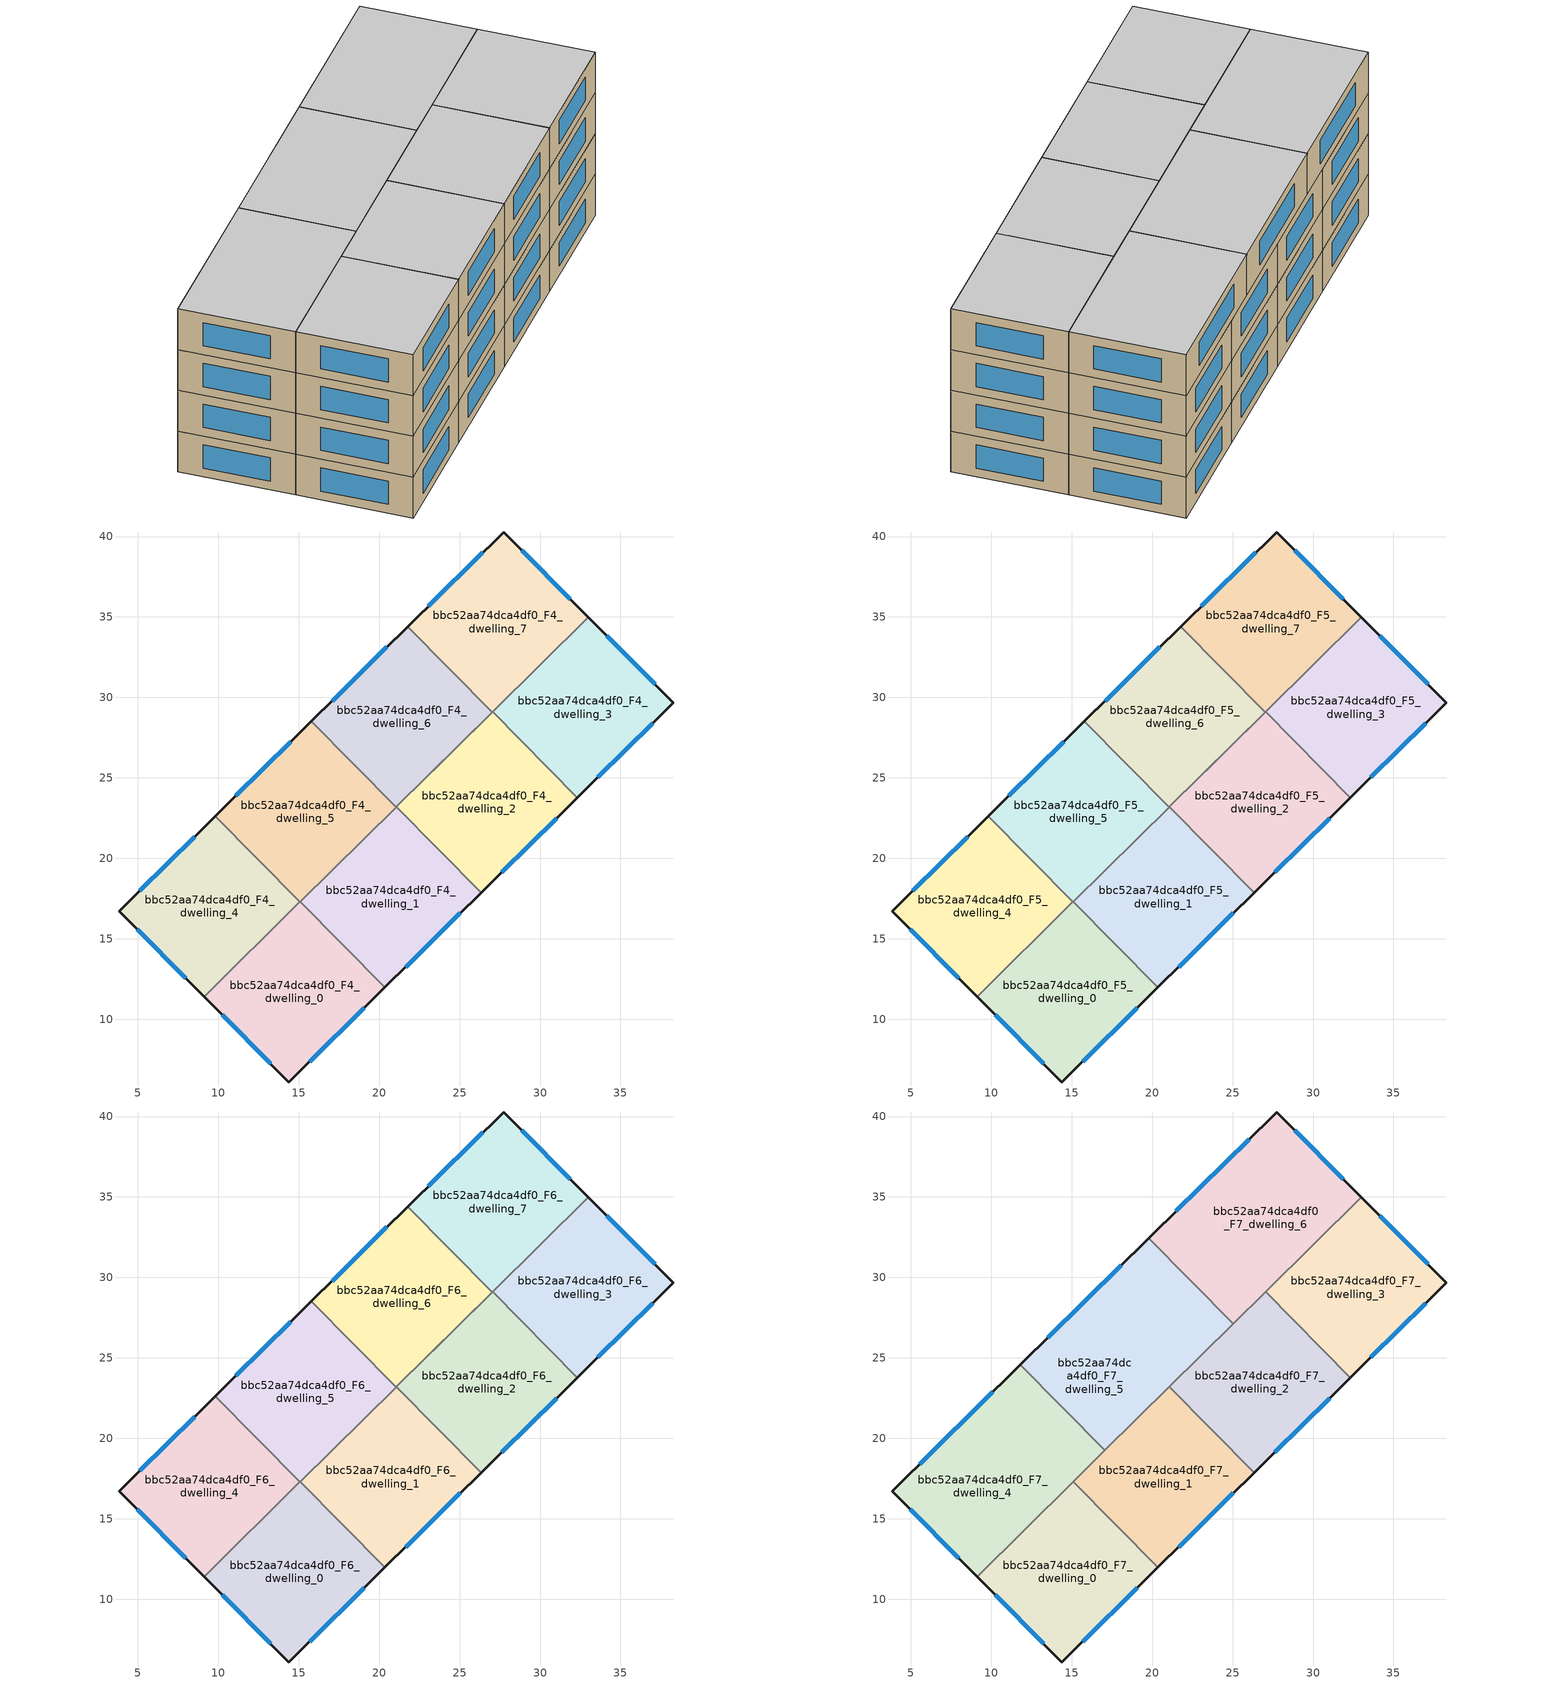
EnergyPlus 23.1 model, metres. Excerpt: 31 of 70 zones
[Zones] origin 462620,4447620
bbc52aa74dca4df0_F4_dwelling_0
 floor to bbc52aa74dca4df0_F3_dwelling_0 (EU_floor_Construction): 15.11,17.31 20.36,11.99 14.4,6.1 9.12,11.41 z12
 wall outside (EU_wall_Construction): 9.12,11.41 14.4,6.1 20.36,11.99 z12:15
 wall to bbc52aa74dca4df0_F4_dwelling_1 (EU_wall_Construction): 20.36,11.99 15.11,17.31 z12:15
 wall to bbc52aa74dca4df0_F4_dwelling_4 (EU_wall_Construction): 15.08,17.29 9.12,11.41 z12:15
 wall to bbc52aa74dca4df0_F4_dwelling_5 (EU_wall_Construction): 15.11,17.31 15.08,17.29 z12:15
 window (EU_Window_Construction): 15.68,7.36 19.09,10.73 / 10.26,10.27 13.27,7.24 z12.64:14.36
bbc52aa74dca4df0_F4_dwelling_1
 floor to bbc52aa74dca4df0_F3_dwelling_1 (EU_floor_Construction): 21.08,23.21 26.33,17.88 20.36,11.99 15.11,17.31 z12
 wall outside (EU_wall_Construction): 20.36,11.99 26.33,17.88 z12:15
 wall to bbc52aa74dca4df0_F4_dwelling_2 (EU_wall_Construction): 26.33,17.88 21.08,23.21 z12:15
 wall to bbc52aa74dca4df0_F4_dwelling_5 (EU_wall_Construction): 21.05,23.18 15.11,17.31 z12:15
 wall to bbc52aa74dca4df0_F4_dwelling_6 (EU_wall_Construction): 21.08,23.21 21.05,23.18 z12:15
 window (EU_Window_Construction): 21.64,13.25 25.06,16.61 z12.64:14.36
bbc52aa74dca4df0_F4_dwelling_2
 floor to bbc52aa74dca4df0_F3_dwelling_2 (EU_floor_Construction): 27.05,29.1 32.31,23.77 26.33,17.88 21.08,23.21 z12
 wall outside (EU_wall_Construction): 26.33,17.88 32.31,23.77 z12:15
 wall to bbc52aa74dca4df0_F4_dwelling_3 (EU_wall_Construction): 32.31,23.77 27.05,29.1 z12:15
 wall to bbc52aa74dca4df0_F4_dwelling_6 (EU_wall_Construction): 27.03,29.07 21.08,23.21 z12:15
 wall to bbc52aa74dca4df0_F4_dwelling_7 (EU_wall_Construction): 27.05,29.1 27.03,29.07 z12:15
 window (EU_Window_Construction): 27.61,19.14 31.03,22.51 z12.64:14.36
bbc52aa74dca4df0_F4_dwelling_3
 floor to bbc52aa74dca4df0_F3_dwelling_3 (EU_floor_Construction): 33.01,34.98 38.29,29.67 32.31,23.77 27.05,29.1 z12
 wall outside (EU_wall_Construction): 32.31,23.77 38.29,29.67 33.01,34.98 z12:15
 wall to bbc52aa74dca4df0_F4_dwelling_7 (EU_wall_Construction): 33.01,34.98 27.05,29.1 z12:15
 window (EU_Window_Construction): 37.16,30.81 34.14,33.84 / 33.59,25.03 37.01,28.41 z12.64:14.36
bbc52aa74dca4df0_F4_dwelling_4
 floor to bbc52aa74dca4df0_F3_dwelling_4 (EU_floor_Construction): 9.83,22.62 15.08,17.29 9.12,11.41 3.84,16.72 z12
 wall outside (EU_wall_Construction): 9.83,22.62 3.84,16.72 9.12,11.41 z12:15
 wall to bbc52aa74dca4df0_F4_dwelling_5 (EU_wall_Construction): 15.08,17.29 9.83,22.62 z12:15
 window (EU_Window_Construction): 4.98,15.58 7.99,12.55 / 8.54,21.36 5.13,17.99 z12.64:14.36
bbc52aa74dca4df0_F4_dwelling_5
 floor to bbc52aa74dca4df0_F3_dwelling_5 (EU_floor_Construction): 15.8,28.51 21.05,23.18 15.08,17.29 9.83,22.62 z12
 wall outside (EU_wall_Construction): 15.8,28.51 9.83,22.62 z12:15
 wall to bbc52aa74dca4df0_F4_dwelling_6 (EU_wall_Construction): 21.05,23.18 15.8,28.51 z12:15
 window (EU_Window_Construction): 14.52,27.25 11.1,23.88 z12.64:14.36
bbc52aa74dca4df0_F4_dwelling_6
 floor to bbc52aa74dca4df0_F3_dwelling_6 (EU_floor_Construction): 21.77,34.4 27.03,29.07 21.05,23.18 15.8,28.51 z12
 wall outside (EU_wall_Construction): 21.77,34.4 15.8,28.51 z12:15
 wall to bbc52aa74dca4df0_F4_dwelling_7 (EU_wall_Construction): 27.03,29.07 21.77,34.4 z12:15
 window (EU_Window_Construction): 20.49,33.14 17.08,29.77 z12.64:14.36
bbc52aa74dca4df0_F4_dwelling_7
 floor to bbc52aa74dca4df0_F3_dwelling_7 (EU_floor_Construction): 27.73,40.28 33.01,34.98 27.03,29.07 21.77,34.4 z12
 wall outside (EU_wall_Construction): 33.01,34.98 27.73,40.28 21.77,34.4 z12:15
 wall adiabatic (EU_wall_Construction): 22.07,24.18 27.02,29.07 / 22.07,24.18 27.03,29.07 z12:15
 window (EU_Window_Construction): 26.46,39.02 23.05,35.66 / 31.88,36.11 28.86,39.14 z12.64:14.36
bbc52aa74dca4df0_F5_dwelling_0
 floor to bbc52aa74dca4df0_F4_dwelling_0 (EU_floor_Construction): 15.11,17.31 20.36,11.99 14.4,6.1 9.12,11.41 z15
 wall outside (EU_wall_Construction): 9.12,11.41 14.4,6.1 20.36,11.99 z15:18
 wall to bbc52aa74dca4df0_F5_dwelling_1 (EU_wall_Construction): 20.36,11.99 15.11,17.31 z15:18
 wall to bbc52aa74dca4df0_F5_dwelling_4 (EU_wall_Construction): 15.08,17.29 9.12,11.41 z15:18
 wall to bbc52aa74dca4df0_F5_dwelling_5 (EU_wall_Construction): 15.11,17.31 15.08,17.29 z15:18
 window (EU_Window_Construction): 15.68,7.36 19.09,10.73 / 10.26,10.27 13.27,7.24 z15.64:17.36
bbc52aa74dca4df0_F5_dwelling_1
 floor to bbc52aa74dca4df0_F4_dwelling_1 (EU_floor_Construction): 21.08,23.21 26.33,17.88 20.36,11.99 15.11,17.31 z15
 wall outside (EU_wall_Construction): 20.36,11.99 26.33,17.88 z15:18
 wall to bbc52aa74dca4df0_F5_dwelling_2 (EU_wall_Construction): 26.33,17.88 21.08,23.21 z15:18
 wall to bbc52aa74dca4df0_F5_dwelling_5 (EU_wall_Construction): 21.05,23.18 15.11,17.31 z15:18
 wall to bbc52aa74dca4df0_F5_dwelling_6 (EU_wall_Construction): 21.08,23.21 21.05,23.18 z15:18
 window (EU_Window_Construction): 21.64,13.25 25.06,16.61 z15.64:17.36
bbc52aa74dca4df0_F5_dwelling_2
 floor to bbc52aa74dca4df0_F4_dwelling_2 (EU_floor_Construction): 27.05,29.1 32.31,23.77 26.33,17.88 21.08,23.21 z15
 wall outside (EU_wall_Construction): 26.33,17.88 32.31,23.77 z15:18
 wall to bbc52aa74dca4df0_F5_dwelling_3 (EU_wall_Construction): 32.31,23.77 27.05,29.1 z15:18
 wall to bbc52aa74dca4df0_F5_dwelling_6 (EU_wall_Construction): 27.03,29.07 21.08,23.21 z15:18
 wall to bbc52aa74dca4df0_F5_dwelling_7 (EU_wall_Construction): 27.05,29.1 27.03,29.07 z15:18
 window (EU_Window_Construction): 27.61,19.14 31.03,22.51 z15.64:17.36
bbc52aa74dca4df0_F5_dwelling_3
 floor to bbc52aa74dca4df0_F4_dwelling_3 (EU_floor_Construction): 33.01,34.98 38.29,29.67 32.31,23.77 27.05,29.1 z15
 wall outside (EU_wall_Construction): 32.31,23.77 38.29,29.67 33.01,34.98 z15:18
 wall to bbc52aa74dca4df0_F5_dwelling_7 (EU_wall_Construction): 33.01,34.98 27.05,29.1 z15:18
 window (EU_Window_Construction): 37.16,30.81 34.14,33.84 / 33.59,25.03 37.01,28.41 z15.64:17.36
bbc52aa74dca4df0_F5_dwelling_4
 floor to bbc52aa74dca4df0_F4_dwelling_4 (EU_floor_Construction): 9.83,22.62 15.08,17.29 9.12,11.41 3.84,16.72 z15
 wall outside (EU_wall_Construction): 9.83,22.62 3.84,16.72 9.12,11.41 z15:18
 wall to bbc52aa74dca4df0_F5_dwelling_5 (EU_wall_Construction): 15.08,17.29 9.83,22.62 z15:18
 window (EU_Window_Construction): 4.98,15.58 7.99,12.55 / 8.54,21.36 5.13,17.99 z15.64:17.36
bbc52aa74dca4df0_F5_dwelling_5
 floor to bbc52aa74dca4df0_F4_dwelling_5 (EU_floor_Construction): 15.8,28.51 21.05,23.18 15.08,17.29 9.83,22.62 z15
 wall outside (EU_wall_Construction): 15.8,28.51 9.83,22.62 z15:18
 wall to bbc52aa74dca4df0_F5_dwelling_6 (EU_wall_Construction): 21.05,23.18 15.8,28.51 z15:18
 window (EU_Window_Construction): 14.52,27.25 11.1,23.88 z15.64:17.36
bbc52aa74dca4df0_F5_dwelling_6
 floor to bbc52aa74dca4df0_F4_dwelling_6 (EU_floor_Construction): 21.77,34.4 27.03,29.07 21.05,23.18 15.8,28.51 z15
 wall outside (EU_wall_Construction): 21.77,34.4 15.8,28.51 z15:18
 wall to bbc52aa74dca4df0_F5_dwelling_7 (EU_wall_Construction): 27.03,29.07 21.77,34.4 z15:18
 window (EU_Window_Construction): 20.49,33.14 17.08,29.77 z15.64:17.36
bbc52aa74dca4df0_F5_dwelling_7
 floor to bbc52aa74dca4df0_F4_dwelling_7 (EU_floor_Construction): 27.73,40.28 33.01,34.98 27.03,29.07 21.77,34.4 z15
 wall outside (EU_wall_Construction): 33.01,34.98 27.73,40.28 21.77,34.4 z15:18
 wall adiabatic (EU_wall_Construction): 22.07,24.18 27.02,29.07 / 22.07,24.18 27.03,29.07 z15:18
 window (EU_Window_Construction): 26.46,39.02 23.05,35.66 / 31.88,36.11 28.86,39.14 z15.64:17.36
bbc52aa74dca4df0_F6_dwelling_0
 floor to bbc52aa74dca4df0_F5_dwelling_0 (EU_floor_Construction): 15.11,17.31 20.36,11.99 14.4,6.1 9.12,11.41 z18
 wall outside (EU_wall_Construction): 9.12,11.41 14.4,6.1 20.36,11.99 z18:21
 wall to bbc52aa74dca4df0_F6_dwelling_1 (EU_wall_Construction): 20.36,11.99 15.11,17.31 z18:21
 wall to bbc52aa74dca4df0_F6_dwelling_4 (EU_wall_Construction): 15.08,17.29 9.12,11.41 z18:21
 wall to bbc52aa74dca4df0_F6_dwelling_5 (EU_wall_Construction): 15.11,17.31 15.08,17.29 z18:21
 window (EU_Window_Construction): 15.68,7.36 19.09,10.73 / 10.26,10.27 13.27,7.24 z18.64:20.36
bbc52aa74dca4df0_F6_dwelling_1
 floor to bbc52aa74dca4df0_F5_dwelling_1 (EU_floor_Construction): 21.08,23.21 26.33,17.88 20.36,11.99 15.11,17.31 z18
 wall outside (EU_wall_Construction): 20.36,11.99 26.33,17.88 z18:21
 wall to bbc52aa74dca4df0_F6_dwelling_2 (EU_wall_Construction): 26.33,17.88 21.08,23.21 z18:21
 wall to bbc52aa74dca4df0_F6_dwelling_5 (EU_wall_Construction): 21.05,23.18 15.11,17.31 z18:21
 wall to bbc52aa74dca4df0_F6_dwelling_6 (EU_wall_Construction): 21.08,23.21 21.05,23.18 z18:21
 window (EU_Window_Construction): 21.64,13.25 25.06,16.61 z18.64:20.36
bbc52aa74dca4df0_F6_dwelling_2
 floor to bbc52aa74dca4df0_F5_dwelling_2 (EU_floor_Construction): 27.05,29.1 32.31,23.77 26.33,17.88 21.08,23.21 z18
 wall outside (EU_wall_Construction): 26.33,17.88 32.31,23.77 z18:21
 wall to bbc52aa74dca4df0_F6_dwelling_3 (EU_wall_Construction): 32.31,23.77 27.05,29.1 z18:21
 wall to bbc52aa74dca4df0_F6_dwelling_6 (EU_wall_Construction): 27.03,29.07 21.08,23.21 z18:21
 wall to bbc52aa74dca4df0_F6_dwelling_7 (EU_wall_Construction): 27.05,29.1 27.03,29.07 z18:21
 window (EU_Window_Construction): 27.61,19.14 31.03,22.51 z18.64:20.36
bbc52aa74dca4df0_F6_dwelling_3
 floor to bbc52aa74dca4df0_F5_dwelling_3 (EU_floor_Construction): 33.01,34.98 38.29,29.67 32.31,23.77 27.05,29.1 z18
 wall outside (EU_wall_Construction): 32.31,23.77 38.29,29.67 33.01,34.98 z18:21
 wall to bbc52aa74dca4df0_F6_dwelling_7 (EU_wall_Construction): 33.01,34.98 27.05,29.1 z18:21
 window (EU_Window_Construction): 37.16,30.81 34.14,33.84 / 33.59,25.03 37.01,28.41 z18.64:20.36
bbc52aa74dca4df0_F6_dwelling_4
 floor to bbc52aa74dca4df0_F5_dwelling_4 (EU_floor_Construction): 9.83,22.62 15.08,17.29 9.12,11.41 3.84,16.72 z18
 wall outside (EU_wall_Construction): 9.83,22.62 3.84,16.72 9.12,11.41 z18:21
 wall to bbc52aa74dca4df0_F6_dwelling_5 (EU_wall_Construction): 15.08,17.29 9.83,22.62 z18:21
 window (EU_Window_Construction): 4.98,15.58 7.99,12.55 / 8.54,21.36 5.13,17.99 z18.64:20.36
bbc52aa74dca4df0_F6_dwelling_5
 floor to bbc52aa74dca4df0_F5_dwelling_5 (EU_floor_Construction): 15.8,28.51 21.05,23.18 15.08,17.29 9.83,22.62 z18
 wall outside (EU_wall_Construction): 15.8,28.51 9.83,22.62 z18:21
 wall to bbc52aa74dca4df0_F6_dwelling_6 (EU_wall_Construction): 21.05,23.18 15.8,28.51 z18:21
 window (EU_Window_Construction): 14.52,27.25 11.1,23.88 z18.64:20.36
bbc52aa74dca4df0_F6_dwelling_6
 floor to bbc52aa74dca4df0_F5_dwelling_6 (EU_floor_Construction): 21.77,34.4 27.03,29.07 21.05,23.18 15.8,28.51 z18
 wall outside (EU_wall_Construction): 21.77,34.4 15.8,28.51 z18:21
 wall to bbc52aa74dca4df0_F6_dwelling_7 (EU_wall_Construction): 27.03,29.07 21.77,34.4 z18:21
 window (EU_Window_Construction): 20.49,33.14 17.08,29.77 z18.64:20.36
bbc52aa74dca4df0_F6_dwelling_7
 floor to bbc52aa74dca4df0_F5_dwelling_7 (EU_floor_Construction): 27.73,40.28 33.01,34.98 27.03,29.07 21.77,34.4 z18
 wall outside (EU_wall_Construction): 33.01,34.98 27.73,40.28 21.77,34.4 z18:21
 wall adiabatic (EU_wall_Construction): 22.07,24.18 27.02,29.07 / 22.07,24.18 27.03,29.07 z18:21
 window (EU_Window_Construction): 26.46,39.02 23.05,35.66 / 31.88,36.11 28.86,39.14 z18.64:20.36
bbc52aa74dca4df0_F7_dwelling_0
 floor to bbc52aa74dca4df0_F6_dwelling_0 (EU_floor_Construction): 15.11,17.31 20.36,11.99 14.4,6.1 9.12,11.41 z21
 wall outside (EU_wall_Construction): 9.12,11.41 14.4,6.1 20.36,11.99 z21:24
 wall to bbc52aa74dca4df0_F7_dwelling_1 (EU_wall_Construction): 20.36,11.99 15.11,17.31 z21:24
 wall to bbc52aa74dca4df0_F7_dwelling_4 (EU_wall_Construction): 15.11,17.31 9.12,11.41 z21:24
 window (EU_Window_Construction): 15.68,7.36 19.09,10.73 / 10.26,10.27 13.27,7.24 z21.64:23.36
 ceiling to bbc52aa74dca4df0_F8_dwelling_0 (EU_floor_Construction): 20.36,11.99 15.11,17.31 9.12,11.41 14.4,6.1 z24
bbc52aa74dca4df0_F7_dwelling_1
 floor to bbc52aa74dca4df0_F6_dwelling_1 (EU_floor_Construction): 21.08,23.21 26.33,17.88 20.36,11.99 15.11,17.31 z21
 wall outside (EU_wall_Construction): 20.36,11.99 26.33,17.88 z21:24
 wall to bbc52aa74dca4df0_F7_dwelling_2 (EU_wall_Construction): 26.33,17.88 21.08,23.21 z21:24
 wall to bbc52aa74dca4df0_F7_dwelling_5 (EU_wall_Construction): 21.08,23.21 17.07,19.25 z21:24
 wall to bbc52aa74dca4df0_F7_dwelling_4 (EU_wall_Construction): 17.07,19.25 15.11,17.31 z21:24
 window (EU_Window_Construction): 21.64,13.25 25.06,16.61 z21.64:23.36
 ceiling to bbc52aa74dca4df0_F8_dwelling_1 (EU_floor_Construction): 26.33,17.88 21.08,23.21 15.11,17.31 20.36,11.99 z24
bbc52aa74dca4df0_F7_dwelling_2
 floor to bbc52aa74dca4df0_F6_dwelling_2 (EU_floor_Construction): 27.05,29.1 32.31,23.77 26.33,17.88 21.08,23.21 z21
 wall outside (EU_wall_Construction): 26.33,17.88 32.31,23.77 z21:24
 wall to bbc52aa74dca4df0_F7_dwelling_3 (EU_wall_Construction): 32.31,23.77 27.05,29.1 z21:24
 wall to bbc52aa74dca4df0_F7_dwelling_6 (EU_wall_Construction): 27.05,29.1 25.03,27.11 z21:24
 wall to bbc52aa74dca4df0_F7_dwelling_5 (EU_wall_Construction): 25.03,27.11 21.08,23.2 z21:24
 window (EU_Window_Construction): 27.61,19.14 31.03,22.51 z21.64:23.36
 ceiling to bbc52aa74dca4df0_F8_dwelling_2 (EU_floor_Construction): 32.31,23.77 27.05,29.1 21.08,23.21 26.33,17.88 z24
bbc52aa74dca4df0_F7_dwelling_3
 floor to bbc52aa74dca4df0_F6_dwelling_3 (EU_floor_Construction): 33.01,34.98 38.29,29.67 32.31,23.77 27.05,29.1 z21
 wall outside (EU_wall_Construction): 32.31,23.77 38.29,29.67 33.01,34.98 z21:24
 wall to bbc52aa74dca4df0_F7_dwelling_6 (EU_wall_Construction): 33.01,34.98 27.05,29.1 z21:24
 window (EU_Window_Construction): 37.16,30.81 34.14,33.84 / 33.59,25.03 37.01,28.41 z21.64:23.36
 ceiling to bbc52aa74dca4df0_F8_dwelling_3 (EU_floor_Construction): 38.29,29.67 33.01,34.98 27.05,29.1 32.31,23.77 z24
bbc52aa74dca4df0_F7_dwelling_4
 floor to bbc52aa74dca4df0_F6_dwelling_4 (EU_floor_Construction): 9.83,22.62 15.08,17.29 9.12,11.41 3.84,16.72 z21
 floor to bbc52aa74dca4df0_F6_dwelling_5 (EU_floor_Construction): 11.82,24.58 17.07,19.25 15.08,17.29 9.83,22.62 z21
 wall outside (EU_wall_Construction): 11.82,24.58 3.84,16.72 9.12,11.41 z21:24
 wall to bbc52aa74dca4df0_F7_dwelling_5 (EU_wall_Construction): 17.07,19.25 11.82,24.58 z21:24
 window (EU_Window_Construction): 4.98,15.58 7.99,12.55 / 10.11,22.9 5.55,18.41 z21.64:23.36
 ceiling to bbc52aa74dca4df0_F8_dwelling_4 (EU_floor_Construction): 17.07,19.25 11.82,24.58 3.84,16.72 9.12,11.41 z24
bbc52aa74dca4df0_F7_dwelling_5
 floor to bbc52aa74dca4df0_F6_dwelling_5 (EU_floor_Construction): 15.8,28.51 21.05,23.18 17.07,19.25 11.82,24.58 z21
 floor to bbc52aa74dca4df0_F6_dwelling_6 (EU_floor_Construction): 19.78,32.43 25.03,27.11 21.05,23.18 15.8,28.51 z21
 wall outside (EU_wall_Construction): 19.78,32.43 11.82,24.58 z21:24
 wall to bbc52aa74dca4df0_F7_dwelling_6 (EU_wall_Construction): 25.03,27.11 19.78,32.43 z21:24
 window (EU_Window_Construction): 18.07,30.75 13.52,26.26 z21.64:23.36
 ceiling to bbc52aa74dca4df0_F8_dwelling_5 (EU_floor_Construction): 25.03,27.11 19.78,32.43 11.82,24.58 17.07,19.25 z24
bbc52aa74dca4df0_F7_dwelling_6
 floor to bbc52aa74dca4df0_F6_dwelling_6 (EU_floor_Construction): 21.77,34.4 27.03,29.07 25.03,27.11 19.78,32.43 z21
 floor to bbc52aa74dca4df0_F6_dwelling_7 (EU_floor_Construction): 27.73,40.28 33.01,34.98 25.03,27.11 27.03,29.07 21.77,34.4 z21
 wall outside (EU_wall_Construction): 33.01,34.98 27.73,40.28 19.78,32.43 z21:24
 window (EU_Window_Construction): 31.88,36.11 28.86,39.14 / 26.03,38.6 21.48,34.12 z21.64:23.36
 ceiling to bbc52aa74dca4df0_F8_dwelling_6 (EU_floor_Construction): 33.01,34.98 27.73,40.28 19.78,32.43 25.03,27.11 z24
[Building]
EU S2 Campaign: North Axis=0; Terrain=City; Solar Distribution=FullExterior
[Site:Location]
Yerevan-Zvartnots.Intl.AP: Latitude=40.15; Longitude=44.383; Time Zone=4; Elevation=854
[SizingPeriod:WeatherFileDays]
AnnualSizingPeriod: Begin Month=1; Begin Day of Month=1; End Month=12; End Day of Month=31; Day of Week for Start Day=Monday; Use Weather File Daylight Saving Period=No; Use Weather File Rain and Snow Indicators=No
[MATERIAL]
EU_InternalMass_Material: Roughness=MediumRough; Thickness=0.1; Conductivity=1; Density=1800; Specific Heat=900; Thermal Absorptance=0.9; Solar Absorptance=0.7; Visible Absorptance=0.7
[MATERIAL:NOMASS] Roughness=MediumRough; Thermal Absorptance=0.9; Solar Absorptance=0.7; Visible Absorptance=0.7
Name | Thermal Resistance
EU_wall_NoMass | 1.05043
EU_floor_NoMass | 0.478065
[WINDOWMATERIAL:SIMPLEGLAZINGSYSTEM]
EU_Window_SimpleGlazing: UFactor=2.5566; Solar Heat Gain Coefficient=0.75; Visible Transmittance=0.75
[CONSTRUCTION]
EU_wall_Construction: EU_wall_NoMass
EU_floor_Construction: EU_floor_NoMass
EU_Window_Construction: EU_Window_SimpleGlazing
EU_InternalMass_Construction: EU_InternalMass_Material
[ZONE] Type=1; Multiplier=1; Ceiling Height=autocalculate; Floor Area=autocalculate; Part of Total Floor Area=Yes
Name | Volume
bbc52aa74dca4df0_F4_dwelling_0; bbc52aa74dca4df0_F5_dwelling_0; bbc52aa74dca4df0_F6_dwelling_0; bbc52aa74dca4df0_F7_dwelling_0 | 188.36
bbc52aa74dca4df0_F4_dwelling_1; bbc52aa74dca4df0_F5_dwelling_1; bbc52aa74dca4df0_F6_dwelling_1; bbc52aa74dca4df0_F7_dwelling_1 | 188.362
bbc52aa74dca4df0_F4_dwelling_2; bbc52aa74dca4df0_F5_dwelling_2; bbc52aa74dca4df0_F6_dwelling_2; bbc52aa74dca4df0_F7_dwelling_2 | 188.345
bbc52aa74dca4df0_F4_dwelling_3; bbc52aa74dca4df0_F5_dwelling_3; bbc52aa74dca4df0_F6_dwelling_3; bbc52aa74dca4df0_F7_dwelling_3; bbc52aa74dca4df0_F4_dwelling_6; bbc52aa74dca4df0_F5_dwelling_6; bbc52aa74dca4df0_F6_dwelling_6 | 188.342
bbc52aa74dca4df0_F4_dwelling_4; bbc52aa74dca4df0_F5_dwelling_4; bbc52aa74dca4df0_F6_dwelling_4 | 188.337
bbc52aa74dca4df0_F7_dwelling_4 | 251.126
bbc52aa74dca4df0_F4_dwelling_5; bbc52aa74dca4df0_F5_dwelling_5; bbc52aa74dca4df0_F6_dwelling_5 | 188.333
bbc52aa74dca4df0_F7_dwelling_5 | 251.13
bbc52aa74dca4df0_F7_dwelling_6 | 251.146
bbc52aa74dca4df0_F4_dwelling_7; bbc52aa74dca4df0_F5_dwelling_7; bbc52aa74dca4df0_F6_dwelling_7 | 188.347
[INTERNALMASS] Construction=EU_InternalMass_Construction
Name | Zone or ZoneList | Surface Area
bbc52aa74dca4df0_F4_dwelling_0_EU_InternalMass | bbc52aa74dca4df0_F4_dwelling_0 | 62.7867
bbc52aa74dca4df0_F4_dwelling_1_EU_InternalMass | bbc52aa74dca4df0_F4_dwelling_1 | 62.7874
bbc52aa74dca4df0_F4_dwelling_2_EU_InternalMass | bbc52aa74dca4df0_F4_dwelling_2 | 62.7816
bbc52aa74dca4df0_F4_dwelling_3_EU_InternalMass | bbc52aa74dca4df0_F4_dwelling_3 | 62.7806
bbc52aa74dca4df0_F4_dwelling_4_EU_InternalMass | bbc52aa74dca4df0_F4_dwelling_4 | 62.779
bbc52aa74dca4df0_F4_dwelling_5_EU_InternalMass | bbc52aa74dca4df0_F4_dwelling_5 | 62.7776
bbc52aa74dca4df0_F4_dwelling_6_EU_InternalMass | bbc52aa74dca4df0_F4_dwelling_6 | 62.7809
bbc52aa74dca4df0_F4_dwelling_7_EU_InternalMass | bbc52aa74dca4df0_F4_dwelling_7 | 62.7878
bbc52aa74dca4df0_F5_dwelling_0_EU_InternalMass | bbc52aa74dca4df0_F5_dwelling_0 | 62.7867
bbc52aa74dca4df0_F5_dwelling_1_EU_InternalMass | bbc52aa74dca4df0_F5_dwelling_1 | 62.7874
bbc52aa74dca4df0_F5_dwelling_2_EU_InternalMass | bbc52aa74dca4df0_F5_dwelling_2 | 62.7816
bbc52aa74dca4df0_F5_dwelling_3_EU_InternalMass | bbc52aa74dca4df0_F5_dwelling_3 | 62.7806
bbc52aa74dca4df0_F5_dwelling_4_EU_InternalMass | bbc52aa74dca4df0_F5_dwelling_4 | 62.779
bbc52aa74dca4df0_F5_dwelling_5_EU_InternalMass | bbc52aa74dca4df0_F5_dwelling_5 | 62.7776
bbc52aa74dca4df0_F5_dwelling_6_EU_InternalMass | bbc52aa74dca4df0_F5_dwelling_6 | 62.7809
bbc52aa74dca4df0_F5_dwelling_7_EU_InternalMass | bbc52aa74dca4df0_F5_dwelling_7 | 62.7878
bbc52aa74dca4df0_F6_dwelling_0_EU_InternalMass | bbc52aa74dca4df0_F6_dwelling_0 | 62.7867
bbc52aa74dca4df0_F6_dwelling_1_EU_InternalMass | bbc52aa74dca4df0_F6_dwelling_1 | 62.7874
bbc52aa74dca4df0_F6_dwelling_2_EU_InternalMass | bbc52aa74dca4df0_F6_dwelling_2 | 62.7816
bbc52aa74dca4df0_F6_dwelling_3_EU_InternalMass | bbc52aa74dca4df0_F6_dwelling_3 | 62.7806
bbc52aa74dca4df0_F6_dwelling_4_EU_InternalMass | bbc52aa74dca4df0_F6_dwelling_4 | 62.779
bbc52aa74dca4df0_F6_dwelling_5_EU_InternalMass | bbc52aa74dca4df0_F6_dwelling_5 | 62.7776
bbc52aa74dca4df0_F6_dwelling_6_EU_InternalMass | bbc52aa74dca4df0_F6_dwelling_6 | 62.7809
bbc52aa74dca4df0_F6_dwelling_7_EU_InternalMass | bbc52aa74dca4df0_F6_dwelling_7 | 62.7878
bbc52aa74dca4df0_F7_dwelling_0_EU_InternalMass | bbc52aa74dca4df0_F7_dwelling_0 | 62.7867
bbc52aa74dca4df0_F7_dwelling_1_EU_InternalMass | bbc52aa74dca4df0_F7_dwelling_1 | 62.7874
bbc52aa74dca4df0_F7_dwelling_2_EU_InternalMass | bbc52aa74dca4df0_F7_dwelling_2 | 62.7816
bbc52aa74dca4df0_F7_dwelling_3_EU_InternalMass | bbc52aa74dca4df0_F7_dwelling_3 | 62.7806
bbc52aa74dca4df0_F7_dwelling_4_EU_InternalMass | bbc52aa74dca4df0_F7_dwelling_4 | 83.7088
bbc52aa74dca4df0_F7_dwelling_5_EU_InternalMass | bbc52aa74dca4df0_F7_dwelling_5 | 83.71
bbc52aa74dca4df0_F7_dwelling_6_EU_InternalMass | bbc52aa74dca4df0_F7_dwelling_6 | 83.7155
[OTHEREQUIPMENT] Fuel Type=Electricity; Design Level Calculation Method=Watts/Area; Power per Zone Floor Area=1; Fraction Latent=0; Fraction Radiant=0; Fraction Lost=0; Carbon Dioxide Generation Rate=0; EndUse Subcategory=EU_Step8_InternalGains
Name | Zone or ZoneList or Space or SpaceList | Schedule
EU_Step8_InternalGain_bbc52aa74dca4df0_F4_dwelling_0_f000 | bbc52aa74dca4df0_F4_dwelling_0 | EU_Step8_GainSchedule_bbc52aa74dca4df0_F4_dwelling_0_f000
EU_Step8_InternalGain_bbc52aa74dca4df0_F4_dwelling_1_f000 | bbc52aa74dca4df0_F4_dwelling_1 | EU_Step8_GainSchedule_bbc52aa74dca4df0_F4_dwelling_1_f000
EU_Step8_InternalGain_bbc52aa74dca4df0_F4_dwelling_2_f000 | bbc52aa74dca4df0_F4_dwelling_2 | EU_Step8_GainSchedule_bbc52aa74dca4df0_F4_dwelling_2_f000
EU_Step8_InternalGain_bbc52aa74dca4df0_F4_dwelling_3_f000 | bbc52aa74dca4df0_F4_dwelling_3 | EU_Step8_GainSchedule_bbc52aa74dca4df0_F4_dwelling_3_f000
EU_Step8_InternalGain_bbc52aa74dca4df0_F4_dwelling_4_f000 | bbc52aa74dca4df0_F4_dwelling_4 | EU_Step8_GainSchedule_bbc52aa74dca4df0_F4_dwelling_4_f000
EU_Step8_InternalGain_bbc52aa74dca4df0_F4_dwelling_5_f000 | bbc52aa74dca4df0_F4_dwelling_5 | EU_Step8_GainSchedule_bbc52aa74dca4df0_F4_dwelling_5_f000
EU_Step8_InternalGain_bbc52aa74dca4df0_F4_dwelling_6_f000 | bbc52aa74dca4df0_F4_dwelling_6 | EU_Step8_GainSchedule_bbc52aa74dca4df0_F4_dwelling_6_f000
EU_Step8_InternalGain_bbc52aa74dca4df0_F4_dwelling_7_f000 | bbc52aa74dca4df0_F4_dwelling_7 | EU_Step8_GainSchedule_bbc52aa74dca4df0_F4_dwelling_7_f000
EU_Step8_InternalGain_bbc52aa74dca4df0_F5_dwelling_0_f000 | bbc52aa74dca4df0_F5_dwelling_0 | EU_Step8_GainSchedule_bbc52aa74dca4df0_F5_dwelling_0_f000
EU_Step8_InternalGain_bbc52aa74dca4df0_F5_dwelling_1_f000 | bbc52aa74dca4df0_F5_dwelling_1 | EU_Step8_GainSchedule_bbc52aa74dca4df0_F5_dwelling_1_f000
EU_Step8_InternalGain_bbc52aa74dca4df0_F5_dwelling_2_f000 | bbc52aa74dca4df0_F5_dwelling_2 | EU_Step8_GainSchedule_bbc52aa74dca4df0_F5_dwelling_2_f000
EU_Step8_InternalGain_bbc52aa74dca4df0_F5_dwelling_3_f000 | bbc52aa74dca4df0_F5_dwelling_3 | EU_Step8_GainSchedule_bbc52aa74dca4df0_F5_dwelling_3_f000
EU_Step8_InternalGain_bbc52aa74dca4df0_F5_dwelling_4_f000 | bbc52aa74dca4df0_F5_dwelling_4 | EU_Step8_GainSchedule_bbc52aa74dca4df0_F5_dwelling_4_f000
EU_Step8_InternalGain_bbc52aa74dca4df0_F5_dwelling_5_f000 | bbc52aa74dca4df0_F5_dwelling_5 | EU_Step8_GainSchedule_bbc52aa74dca4df0_F5_dwelling_5_f000
EU_Step8_InternalGain_bbc52aa74dca4df0_F5_dwelling_6_f000 | bbc52aa74dca4df0_F5_dwelling_6 | EU_Step8_GainSchedule_bbc52aa74dca4df0_F5_dwelling_6_f000
EU_Step8_InternalGain_bbc52aa74dca4df0_F5_dwelling_7_f000 | bbc52aa74dca4df0_F5_dwelling_7 | EU_Step8_GainSchedule_bbc52aa74dca4df0_F5_dwelling_7_f000
EU_Step8_InternalGain_bbc52aa74dca4df0_F6_dwelling_0_f000 | bbc52aa74dca4df0_F6_dwelling_0 | EU_Step8_GainSchedule_bbc52aa74dca4df0_F6_dwelling_0_f000
EU_Step8_InternalGain_bbc52aa74dca4df0_F6_dwelling_1_f000 | bbc52aa74dca4df0_F6_dwelling_1 | EU_Step8_GainSchedule_bbc52aa74dca4df0_F6_dwelling_1_f000
EU_Step8_InternalGain_bbc52aa74dca4df0_F6_dwelling_2_f000 | bbc52aa74dca4df0_F6_dwelling_2 | EU_Step8_GainSchedule_bbc52aa74dca4df0_F6_dwelling_2_f000
EU_Step8_InternalGain_bbc52aa74dca4df0_F6_dwelling_3_f000 | bbc52aa74dca4df0_F6_dwelling_3 | EU_Step8_GainSchedule_bbc52aa74dca4df0_F6_dwelling_3_f000
EU_Step8_InternalGain_bbc52aa74dca4df0_F6_dwelling_4_f000 | bbc52aa74dca4df0_F6_dwelling_4 | EU_Step8_GainSchedule_bbc52aa74dca4df0_F6_dwelling_4_f000
EU_Step8_InternalGain_bbc52aa74dca4df0_F6_dwelling_5_f000 | bbc52aa74dca4df0_F6_dwelling_5 | EU_Step8_GainSchedule_bbc52aa74dca4df0_F6_dwelling_5_f000
EU_Step8_InternalGain_bbc52aa74dca4df0_F6_dwelling_6_f000 | bbc52aa74dca4df0_F6_dwelling_6 | EU_Step8_GainSchedule_bbc52aa74dca4df0_F6_dwelling_6_f000
EU_Step8_InternalGain_bbc52aa74dca4df0_F6_dwelling_7_f000 | bbc52aa74dca4df0_F6_dwelling_7 | EU_Step8_GainSchedule_bbc52aa74dca4df0_F6_dwelling_7_f000
EU_Step8_InternalGain_bbc52aa74dca4df0_F7_dwelling_0_f000 | bbc52aa74dca4df0_F7_dwelling_0 | EU_Step8_GainSchedule_bbc52aa74dca4df0_F7_dwelling_0_f000
EU_Step8_InternalGain_bbc52aa74dca4df0_F7_dwelling_1_f000 | bbc52aa74dca4df0_F7_dwelling_1 | EU_Step8_GainSchedule_bbc52aa74dca4df0_F7_dwelling_1_f000
EU_Step8_InternalGain_bbc52aa74dca4df0_F7_dwelling_2_f000 | bbc52aa74dca4df0_F7_dwelling_2 | EU_Step8_GainSchedule_bbc52aa74dca4df0_F7_dwelling_2_f000
EU_Step8_InternalGain_bbc52aa74dca4df0_F7_dwelling_3_f000 | bbc52aa74dca4df0_F7_dwelling_3 | EU_Step8_GainSchedule_bbc52aa74dca4df0_F7_dwelling_3_f000
EU_Step8_InternalGain_bbc52aa74dca4df0_F7_dwelling_4_f000 | bbc52aa74dca4df0_F7_dwelling_4 | EU_Step8_GainSchedule_bbc52aa74dca4df0_F7_dwelling_4_f000
EU_Step8_InternalGain_bbc52aa74dca4df0_F7_dwelling_5_f000 | bbc52aa74dca4df0_F7_dwelling_5 | EU_Step8_GainSchedule_bbc52aa74dca4df0_F7_dwelling_5_f000
EU_Step8_InternalGain_bbc52aa74dca4df0_F7_dwelling_6_f000 | bbc52aa74dca4df0_F7_dwelling_6 | EU_Step8_GainSchedule_bbc52aa74dca4df0_F7_dwelling_6_f000
[ZONEVENTILATION:DESIGNFLOWRATE] Schedule=EU_AlwaysOn; Design Flow Rate Calculation Method=AirChanges/Hour; Air Changes per Hour=0.557805; Ventilation Type=Natural; Fan Pressure Rise=0; Fan Total Efficiency=1; Constant Term Coefficient=1; Temperature Term Coefficient=0; Velocity Term Coefficient=0; Velocity Squared Term Coefficient=0; Minimum Indoor Temperature=-100; Maximum Indoor Temperature=100; Delta Temperature=-100; Minimum Outdoor Temperature=-100; Maximum Outdoor Temperature=100; Maximum Wind Speed=40
Name | Zone or ZoneList or Space or SpaceList
EU_ConstantAir_bbc52aa74dca4df0_F4_dwelling_0 | bbc52aa74dca4df0_F4_dwelling_0
EU_ConstantAir_bbc52aa74dca4df0_F4_dwelling_1 | bbc52aa74dca4df0_F4_dwelling_1
EU_ConstantAir_bbc52aa74dca4df0_F4_dwelling_2 | bbc52aa74dca4df0_F4_dwelling_2
EU_ConstantAir_bbc52aa74dca4df0_F4_dwelling_3 | bbc52aa74dca4df0_F4_dwelling_3
EU_ConstantAir_bbc52aa74dca4df0_F4_dwelling_4 | bbc52aa74dca4df0_F4_dwelling_4
EU_ConstantAir_bbc52aa74dca4df0_F4_dwelling_5 | bbc52aa74dca4df0_F4_dwelling_5
EU_ConstantAir_bbc52aa74dca4df0_F4_dwelling_6 | bbc52aa74dca4df0_F4_dwelling_6
EU_ConstantAir_bbc52aa74dca4df0_F4_dwelling_7 | bbc52aa74dca4df0_F4_dwelling_7
EU_ConstantAir_bbc52aa74dca4df0_F5_dwelling_0 | bbc52aa74dca4df0_F5_dwelling_0
EU_ConstantAir_bbc52aa74dca4df0_F5_dwelling_1 | bbc52aa74dca4df0_F5_dwelling_1
EU_ConstantAir_bbc52aa74dca4df0_F5_dwelling_2 | bbc52aa74dca4df0_F5_dwelling_2
EU_ConstantAir_bbc52aa74dca4df0_F5_dwelling_3 | bbc52aa74dca4df0_F5_dwelling_3
EU_ConstantAir_bbc52aa74dca4df0_F5_dwelling_4 | bbc52aa74dca4df0_F5_dwelling_4
EU_ConstantAir_bbc52aa74dca4df0_F5_dwelling_5 | bbc52aa74dca4df0_F5_dwelling_5
EU_ConstantAir_bbc52aa74dca4df0_F5_dwelling_6 | bbc52aa74dca4df0_F5_dwelling_6
EU_ConstantAir_bbc52aa74dca4df0_F5_dwelling_7 | bbc52aa74dca4df0_F5_dwelling_7
EU_ConstantAir_bbc52aa74dca4df0_F6_dwelling_0 | bbc52aa74dca4df0_F6_dwelling_0
EU_ConstantAir_bbc52aa74dca4df0_F6_dwelling_1 | bbc52aa74dca4df0_F6_dwelling_1
EU_ConstantAir_bbc52aa74dca4df0_F6_dwelling_2 | bbc52aa74dca4df0_F6_dwelling_2
EU_ConstantAir_bbc52aa74dca4df0_F6_dwelling_3 | bbc52aa74dca4df0_F6_dwelling_3
EU_ConstantAir_bbc52aa74dca4df0_F6_dwelling_4 | bbc52aa74dca4df0_F6_dwelling_4
EU_ConstantAir_bbc52aa74dca4df0_F6_dwelling_5 | bbc52aa74dca4df0_F6_dwelling_5
EU_ConstantAir_bbc52aa74dca4df0_F6_dwelling_6 | bbc52aa74dca4df0_F6_dwelling_6
EU_ConstantAir_bbc52aa74dca4df0_F6_dwelling_7 | bbc52aa74dca4df0_F6_dwelling_7
EU_ConstantAir_bbc52aa74dca4df0_F7_dwelling_0 | bbc52aa74dca4df0_F7_dwelling_0
EU_ConstantAir_bbc52aa74dca4df0_F7_dwelling_1 | bbc52aa74dca4df0_F7_dwelling_1
EU_ConstantAir_bbc52aa74dca4df0_F7_dwelling_2 | bbc52aa74dca4df0_F7_dwelling_2
EU_ConstantAir_bbc52aa74dca4df0_F7_dwelling_3 | bbc52aa74dca4df0_F7_dwelling_3
EU_ConstantAir_bbc52aa74dca4df0_F7_dwelling_4 | bbc52aa74dca4df0_F7_dwelling_4
EU_ConstantAir_bbc52aa74dca4df0_F7_dwelling_5 | bbc52aa74dca4df0_F7_dwelling_5
EU_ConstantAir_bbc52aa74dca4df0_F7_dwelling_6 | bbc52aa74dca4df0_F7_dwelling_6
[HVACTEMPLATE:THERMOSTAT] Constant Heating Setpoint=20; Constant Cooling Setpoint=50
EU_HeatOnly_bbc52aa74dca4df0_F4_dwelling_0; EU_HeatOnly_bbc52aa74dca4df0_F4_dwelling_1; EU_HeatOnly_bbc52aa74dca4df0_F4_dwelling_2; EU_HeatOnly_bbc52aa74dca4df0_F4_dwelling_3; EU_HeatOnly_bbc52aa74dca4df0_F4_dwelling_4; EU_HeatOnly_bbc52aa74dca4df0_F4_dwelling_5; EU_HeatOnly_bbc52aa74dca4df0_F4_dwelling_6; EU_HeatOnly_bbc52aa74dca4df0_F4_dwelling_7; EU_HeatOnly_bbc52aa74dca4df0_F5_dwelling_0; EU_HeatOnly_bbc52aa74dca4df0_F5_dwelling_1; EU_HeatOnly_bbc52aa74dca4df0_F5_dwelling_2; EU_HeatOnly_bbc52aa74dca4df0_F5_dwelling_3; EU_HeatOnly_bbc52aa74dca4df0_F5_dwelling_4; EU_HeatOnly_bbc52aa74dca4df0_F5_dwelling_5; EU_HeatOnly_bbc52aa74dca4df0_F5_dwelling_6; EU_HeatOnly_bbc52aa74dca4df0_F5_dwelling_7; EU_HeatOnly_bbc52aa74dca4df0_F6_dwelling_0; EU_HeatOnly_bbc52aa74dca4df0_F6_dwelling_1; EU_HeatOnly_bbc52aa74dca4df0_F6_dwelling_2; EU_HeatOnly_bbc52aa74dca4df0_F6_dwelling_3; EU_HeatOnly_bbc52aa74dca4df0_F6_dwelling_4; EU_HeatOnly_bbc52aa74dca4df0_F6_dwelling_5; EU_HeatOnly_bbc52aa74dca4df0_F6_dwelling_6; EU_HeatOnly_bbc52aa74dca4df0_F6_dwelling_7; EU_HeatOnly_bbc52aa74dca4df0_F7_dwelling_0; EU_HeatOnly_bbc52aa74dca4df0_F7_dwelling_1; EU_HeatOnly_bbc52aa74dca4df0_F7_dwelling_2; EU_HeatOnly_bbc52aa74dca4df0_F7_dwelling_3; EU_HeatOnly_bbc52aa74dca4df0_F7_dwelling_4; EU_HeatOnly_bbc52aa74dca4df0_F7_dwelling_5; EU_HeatOnly_bbc52aa74dca4df0_F7_dwelling_6; EU_HeatOnly_bbc52aa74dca4df0_F8_dwelling_0; EU_HeatOnly_bbc52aa74dca4df0_F8_dwelling_1; EU_HeatOnly_bbc52aa74dca4df0_F8_dwelling_2; EU_HeatOnly_bbc52aa74dca4df0_F8_dwelling_3; EU_HeatOnly_bbc52aa74dca4df0_F8_dwelling_4; EU_HeatOnly_bbc52aa74dca4df0_F8_dwelling_5; EU_HeatOnly_bbc52aa74dca4df0_F8_dwelling_6
[HVACTEMPLATE:ZONE:IDEALLOADSAIRSYSTEM] System Availability Schedule=EU_AlwaysOn; Maximum Heating Supply Air Temperature=50; Minimum Cooling Supply Air Temperature=13; Maximum Heating Supply Air Humidity Ratio=0.0156; Minimum Cooling Supply Air Humidity Ratio=0.0077; Heating Limit=NoLimit; Cooling Limit=NoLimit; Heating Availability Schedule=EU_AlwaysOn; Cooling Availability Schedule=EU_CoolingOff; Dehumidification Control Type=ConstantSensibleHeatRatio; Cooling Sensible Heat Ratio=0.7; Dehumidification Setpoint=60; Humidification Control Type=None; Humidification Setpoint=30; Outdoor Air Method=None; Outdoor Air Flow Rate per Person=0.00944; Outdoor Air Flow Rate per Zone Floor Area=0; Outdoor Air Flow Rate per Zone=0; Demand Controlled Ventilation Type=None; Outdoor Air Economizer Type=NoEconomizer; Heat Recovery Type=None; Sensible Heat Recovery Effectiveness=0.7; Latent Heat Recovery Effectiveness=0.65
Name | Template Thermostat
bbc52aa74dca4df0_F4_dwelling_0 | EU_HeatOnly_bbc52aa74dca4df0_F4_dwelling_0
bbc52aa74dca4df0_F4_dwelling_1 | EU_HeatOnly_bbc52aa74dca4df0_F4_dwelling_1
bbc52aa74dca4df0_F4_dwelling_2 | EU_HeatOnly_bbc52aa74dca4df0_F4_dwelling_2
bbc52aa74dca4df0_F4_dwelling_3 | EU_HeatOnly_bbc52aa74dca4df0_F4_dwelling_3
bbc52aa74dca4df0_F4_dwelling_4 | EU_HeatOnly_bbc52aa74dca4df0_F4_dwelling_4
bbc52aa74dca4df0_F4_dwelling_5 | EU_HeatOnly_bbc52aa74dca4df0_F4_dwelling_5
bbc52aa74dca4df0_F4_dwelling_6 | EU_HeatOnly_bbc52aa74dca4df0_F4_dwelling_6
bbc52aa74dca4df0_F4_dwelling_7 | EU_HeatOnly_bbc52aa74dca4df0_F4_dwelling_7
bbc52aa74dca4df0_F5_dwelling_0 | EU_HeatOnly_bbc52aa74dca4df0_F5_dwelling_0
bbc52aa74dca4df0_F5_dwelling_1 | EU_HeatOnly_bbc52aa74dca4df0_F5_dwelling_1
bbc52aa74dca4df0_F5_dwelling_2 | EU_HeatOnly_bbc52aa74dca4df0_F5_dwelling_2
bbc52aa74dca4df0_F5_dwelling_3 | EU_HeatOnly_bbc52aa74dca4df0_F5_dwelling_3
bbc52aa74dca4df0_F5_dwelling_4 | EU_HeatOnly_bbc52aa74dca4df0_F5_dwelling_4
bbc52aa74dca4df0_F5_dwelling_5 | EU_HeatOnly_bbc52aa74dca4df0_F5_dwelling_5
bbc52aa74dca4df0_F5_dwelling_6 | EU_HeatOnly_bbc52aa74dca4df0_F5_dwelling_6
bbc52aa74dca4df0_F5_dwelling_7 | EU_HeatOnly_bbc52aa74dca4df0_F5_dwelling_7
bbc52aa74dca4df0_F6_dwelling_0 | EU_HeatOnly_bbc52aa74dca4df0_F6_dwelling_0
bbc52aa74dca4df0_F6_dwelling_1 | EU_HeatOnly_bbc52aa74dca4df0_F6_dwelling_1
bbc52aa74dca4df0_F6_dwelling_2 | EU_HeatOnly_bbc52aa74dca4df0_F6_dwelling_2
bbc52aa74dca4df0_F6_dwelling_3 | EU_HeatOnly_bbc52aa74dca4df0_F6_dwelling_3
bbc52aa74dca4df0_F6_dwelling_4 | EU_HeatOnly_bbc52aa74dca4df0_F6_dwelling_4
bbc52aa74dca4df0_F6_dwelling_5 | EU_HeatOnly_bbc52aa74dca4df0_F6_dwelling_5
bbc52aa74dca4df0_F6_dwelling_6 | EU_HeatOnly_bbc52aa74dca4df0_F6_dwelling_6
bbc52aa74dca4df0_F6_dwelling_7 | EU_HeatOnly_bbc52aa74dca4df0_F6_dwelling_7
bbc52aa74dca4df0_F7_dwelling_0 | EU_HeatOnly_bbc52aa74dca4df0_F7_dwelling_0
bbc52aa74dca4df0_F7_dwelling_1 | EU_HeatOnly_bbc52aa74dca4df0_F7_dwelling_1
bbc52aa74dca4df0_F7_dwelling_2 | EU_HeatOnly_bbc52aa74dca4df0_F7_dwelling_2
bbc52aa74dca4df0_F7_dwelling_3 | EU_HeatOnly_bbc52aa74dca4df0_F7_dwelling_3
bbc52aa74dca4df0_F7_dwelling_4 | EU_HeatOnly_bbc52aa74dca4df0_F7_dwelling_4
bbc52aa74dca4df0_F7_dwelling_5 | EU_HeatOnly_bbc52aa74dca4df0_F7_dwelling_5
bbc52aa74dca4df0_F7_dwelling_6 | EU_HeatOnly_bbc52aa74dca4df0_F7_dwelling_6
[SIZING:ZONE] Zone Cooling Design Supply Air Temperature Input Method=SupplyAirTemperature; Zone Cooling Design Supply Air Temperature=13; Zone Heating Design Supply Air Temperature Input Method=SupplyAirTemperature; Zone Heating Design Supply Air Temperature=50; Zone Cooling Design Supply Air Humidity Ratio=0.008; Zone Heating Design Supply Air Humidity Ratio=0.008; Cooling Design Air Flow Method=DesignDay; Cooling Design Air Flow Rate=0; Cooling Minimum Air Flow per Zone Floor Area=0.000762; Cooling Minimum Air Flow=0; Cooling Minimum Air Flow Fraction=0.2; Heating Design Air Flow Method=DesignDay; Heating Design Air Flow Rate=0; Heating Maximum Air Flow per Zone Floor Area=0.002032; Heating Maximum Air Flow=0.141576; Heating Maximum Air Flow Fraction=0.3; Account for Dedicated Outdoor Air System=No; Dedicated Outdoor Air System Control Strategy=NeutralSupplyAir; Dedicated Outdoor Air Low Setpoint Temperature for Design=autosize; Dedicated Outdoor Air High Setpoint Temperature for Design=autosize; Zone Load Sizing Method=Sensible Load Only No Latent Load; Zone Latent Cooling Design Supply Air Humidity Ratio Input Method=HumidityRatioDifference; Zone Cooling Design Supply Air Humidity Ratio Difference=0.005; Zone Latent Heating Design Supply Air Humidity Ratio Input Method=HumidityRatioDifference; Zone Humidification Design Supply Air Humidity Ratio Difference=0.005
bbc52aa74dca4df0_F4_dwelling_0; bbc52aa74dca4df0_F4_dwelling_1; bbc52aa74dca4df0_F4_dwelling_2; bbc52aa74dca4df0_F4_dwelling_3; bbc52aa74dca4df0_F4_dwelling_4; bbc52aa74dca4df0_F4_dwelling_5; bbc52aa74dca4df0_F4_dwelling_6; bbc52aa74dca4df0_F4_dwelling_7; bbc52aa74dca4df0_F5_dwelling_0; bbc52aa74dca4df0_F5_dwelling_1; bbc52aa74dca4df0_F5_dwelling_2; bbc52aa74dca4df0_F5_dwelling_3; bbc52aa74dca4df0_F5_dwelling_4; bbc52aa74dca4df0_F5_dwelling_5; bbc52aa74dca4df0_F5_dwelling_6; bbc52aa74dca4df0_F5_dwelling_7; bbc52aa74dca4df0_F6_dwelling_0; bbc52aa74dca4df0_F6_dwelling_1; bbc52aa74dca4df0_F6_dwelling_2; bbc52aa74dca4df0_F6_dwelling_3; bbc52aa74dca4df0_F6_dwelling_4; bbc52aa74dca4df0_F6_dwelling_5; bbc52aa74dca4df0_F6_dwelling_6; bbc52aa74dca4df0_F6_dwelling_7; bbc52aa74dca4df0_F7_dwelling_0; bbc52aa74dca4df0_F7_dwelling_1; bbc52aa74dca4df0_F7_dwelling_2; bbc52aa74dca4df0_F7_dwelling_3; bbc52aa74dca4df0_F7_dwelling_4; bbc52aa74dca4df0_F7_dwelling_5; bbc52aa74dca4df0_F7_dwelling_6
[SCHEDULE:CONSTANT]
Name | Hourly Value
EU_AlwaysOn | 1
EU_CoolingOff | 0
[SCHEDULE:FILE] Column Number=1; Rows to Skip at Top=0; Number of Hours of Data=8760; Column Separator=Comma; Interpolate to Timestep=No; Minutes per Item=60; Adjust Schedule for Daylight Savings=Yes
Name | File
EU_Step8_GainSchedule_bbc52aa74dca4df0_F4_dwelling_0_f000 | ../../schedules/bbc52aa74dca4df0/bbc52aa74dca4df0_F4_dwelling_0_f000_gain.csv
EU_Step8_GainSchedule_bbc52aa74dca4df0_F4_dwelling_1_f000 | ../../schedules/bbc52aa74dca4df0/bbc52aa74dca4df0_F4_dwelling_1_f000_gain.csv
EU_Step8_GainSchedule_bbc52aa74dca4df0_F4_dwelling_2_f000 | ../../schedules/bbc52aa74dca4df0/bbc52aa74dca4df0_F4_dwelling_2_f000_gain.csv
EU_Step8_GainSchedule_bbc52aa74dca4df0_F4_dwelling_3_f000 | ../../schedules/bbc52aa74dca4df0/bbc52aa74dca4df0_F4_dwelling_3_f000_gain.csv
EU_Step8_GainSchedule_bbc52aa74dca4df0_F4_dwelling_4_f000 | ../../schedules/bbc52aa74dca4df0/bbc52aa74dca4df0_F4_dwelling_4_f000_gain.csv
EU_Step8_GainSchedule_bbc52aa74dca4df0_F4_dwelling_5_f000 | ../../schedules/bbc52aa74dca4df0/bbc52aa74dca4df0_F4_dwelling_5_f000_gain.csv
EU_Step8_GainSchedule_bbc52aa74dca4df0_F4_dwelling_6_f000 | ../../schedules/bbc52aa74dca4df0/bbc52aa74dca4df0_F4_dwelling_6_f000_gain.csv
EU_Step8_GainSchedule_bbc52aa74dca4df0_F4_dwelling_7_f000 | ../../schedules/bbc52aa74dca4df0/bbc52aa74dca4df0_F4_dwelling_7_f000_gain.csv
EU_Step8_GainSchedule_bbc52aa74dca4df0_F5_dwelling_0_f000 | ../../schedules/bbc52aa74dca4df0/bbc52aa74dca4df0_F5_dwelling_0_f000_gain.csv
EU_Step8_GainSchedule_bbc52aa74dca4df0_F5_dwelling_1_f000 | ../../schedules/bbc52aa74dca4df0/bbc52aa74dca4df0_F5_dwelling_1_f000_gain.csv
EU_Step8_GainSchedule_bbc52aa74dca4df0_F5_dwelling_2_f000 | ../../schedules/bbc52aa74dca4df0/bbc52aa74dca4df0_F5_dwelling_2_f000_gain.csv
EU_Step8_GainSchedule_bbc52aa74dca4df0_F5_dwelling_3_f000 | ../../schedules/bbc52aa74dca4df0/bbc52aa74dca4df0_F5_dwelling_3_f000_gain.csv
EU_Step8_GainSchedule_bbc52aa74dca4df0_F5_dwelling_4_f000 | ../../schedules/bbc52aa74dca4df0/bbc52aa74dca4df0_F5_dwelling_4_f000_gain.csv
EU_Step8_GainSchedule_bbc52aa74dca4df0_F5_dwelling_5_f000 | ../../schedules/bbc52aa74dca4df0/bbc52aa74dca4df0_F5_dwelling_5_f000_gain.csv
EU_Step8_GainSchedule_bbc52aa74dca4df0_F5_dwelling_6_f000 | ../../schedules/bbc52aa74dca4df0/bbc52aa74dca4df0_F5_dwelling_6_f000_gain.csv
EU_Step8_GainSchedule_bbc52aa74dca4df0_F5_dwelling_7_f000 | ../../schedules/bbc52aa74dca4df0/bbc52aa74dca4df0_F5_dwelling_7_f000_gain.csv
EU_Step8_GainSchedule_bbc52aa74dca4df0_F6_dwelling_0_f000 | ../../schedules/bbc52aa74dca4df0/bbc52aa74dca4df0_F6_dwelling_0_f000_gain.csv
EU_Step8_GainSchedule_bbc52aa74dca4df0_F6_dwelling_1_f000 | ../../schedules/bbc52aa74dca4df0/bbc52aa74dca4df0_F6_dwelling_1_f000_gain.csv
EU_Step8_GainSchedule_bbc52aa74dca4df0_F6_dwelling_2_f000 | ../../schedules/bbc52aa74dca4df0/bbc52aa74dca4df0_F6_dwelling_2_f000_gain.csv
EU_Step8_GainSchedule_bbc52aa74dca4df0_F6_dwelling_3_f000 | ../../schedules/bbc52aa74dca4df0/bbc52aa74dca4df0_F6_dwelling_3_f000_gain.csv
EU_Step8_GainSchedule_bbc52aa74dca4df0_F6_dwelling_4_f000 | ../../schedules/bbc52aa74dca4df0/bbc52aa74dca4df0_F6_dwelling_4_f000_gain.csv
EU_Step8_GainSchedule_bbc52aa74dca4df0_F6_dwelling_5_f000 | ../../schedules/bbc52aa74dca4df0/bbc52aa74dca4df0_F6_dwelling_5_f000_gain.csv
EU_Step8_GainSchedule_bbc52aa74dca4df0_F6_dwelling_6_f000 | ../../schedules/bbc52aa74dca4df0/bbc52aa74dca4df0_F6_dwelling_6_f000_gain.csv
EU_Step8_GainSchedule_bbc52aa74dca4df0_F6_dwelling_7_f000 | ../../schedules/bbc52aa74dca4df0/bbc52aa74dca4df0_F6_dwelling_7_f000_gain.csv
EU_Step8_GainSchedule_bbc52aa74dca4df0_F7_dwelling_0_f000 | ../../schedules/bbc52aa74dca4df0/bbc52aa74dca4df0_F7_dwelling_0_f000_gain.csv
EU_Step8_GainSchedule_bbc52aa74dca4df0_F7_dwelling_1_f000 | ../../schedules/bbc52aa74dca4df0/bbc52aa74dca4df0_F7_dwelling_1_f000_gain.csv
EU_Step8_GainSchedule_bbc52aa74dca4df0_F7_dwelling_2_f000 | ../../schedules/bbc52aa74dca4df0/bbc52aa74dca4df0_F7_dwelling_2_f000_gain.csv
EU_Step8_GainSchedule_bbc52aa74dca4df0_F7_dwelling_3_f000 | ../../schedules/bbc52aa74dca4df0/bbc52aa74dca4df0_F7_dwelling_3_f000_gain.csv
EU_Step8_GainSchedule_bbc52aa74dca4df0_F7_dwelling_4_f000 | ../../schedules/bbc52aa74dca4df0/bbc52aa74dca4df0_F7_dwelling_4_f000_gain.csv
EU_Step8_GainSchedule_bbc52aa74dca4df0_F7_dwelling_5_f000 | ../../schedules/bbc52aa74dca4df0/bbc52aa74dca4df0_F7_dwelling_5_f000_gain.csv
EU_Step8_GainSchedule_bbc52aa74dca4df0_F7_dwelling_6_f000 | ../../schedules/bbc52aa74dca4df0/bbc52aa74dca4df0_F7_dwelling_6_f000_gain.csv
